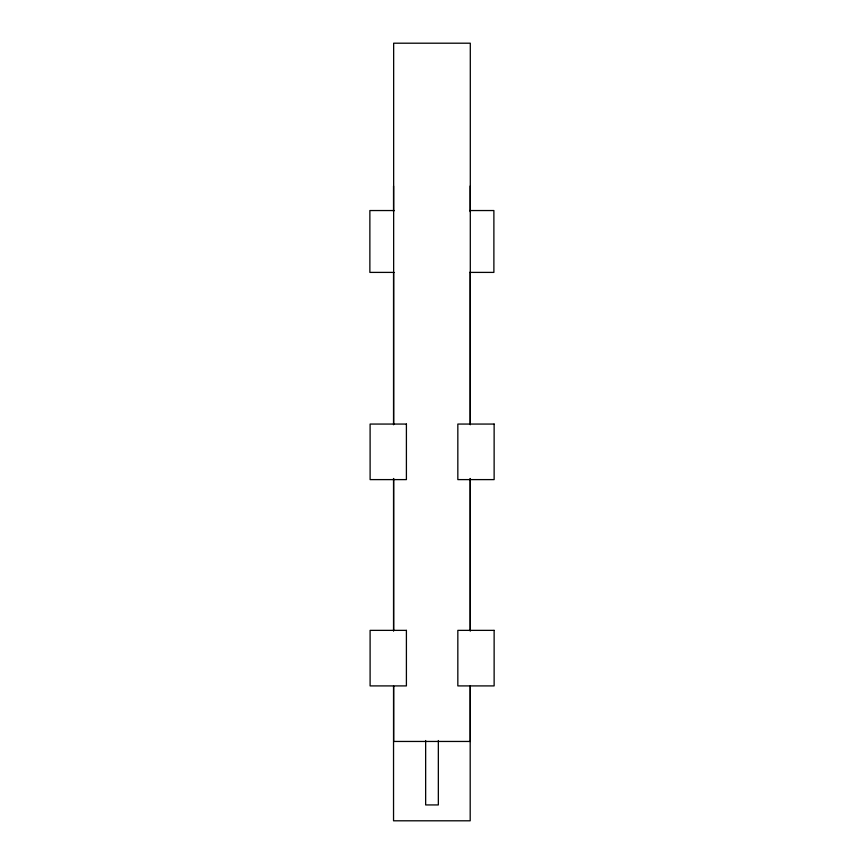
<?xml version="1.0" encoding="UTF-8"?>
<svg xmlns="http://www.w3.org/2000/svg" width="864" height="864" viewBox="0 0 864 864"><rect width="100%" height="100%" fill="white"/><g stroke="black" fill="none" stroke-linecap="round" stroke-linejoin="round"><path stroke-width="1.3" d="M394.06 210.546L369.868 210.546L369.868 272.398L394.06 272.398M469.692 210.546L493.884 210.546L493.884 272.398L469.692 272.398M470.297 424.678L470.297 43.2L393.649 43.2L393.649 424.678M470.297 478.602L470.297 630.914M470.297 686.189L470.297 741.452L393.649 741.452L393.649 686.189M470.189 186.019L470.189 211.626M470.189 272.279L470.189 424.57M470.189 478.483L470.189 630.774M470.189 686.027L470.189 820.8L393.541 820.8L393.541 686.027M438.34 740.524L438.34 804.935L425.65 804.935L425.65 740.524M393.649 478.602L393.649 630.914M393.541 186.019L393.541 211.626M393.541 272.279L393.541 424.57M393.541 478.483L393.541 630.774M406.404 424.062L370.105 424.062L370.116 479.606L406.404 479.606L406.404 424.062M494.132 424.062L457.834 424.062L457.834 479.606L494.132 479.606L494.132 424.062M406.404 630.364L370.105 630.364L370.105 685.908L406.404 685.908L406.404 630.364M494.132 630.364L457.834 630.364L457.834 685.908L494.132 685.908L494.132 630.364"/></g></svg>
